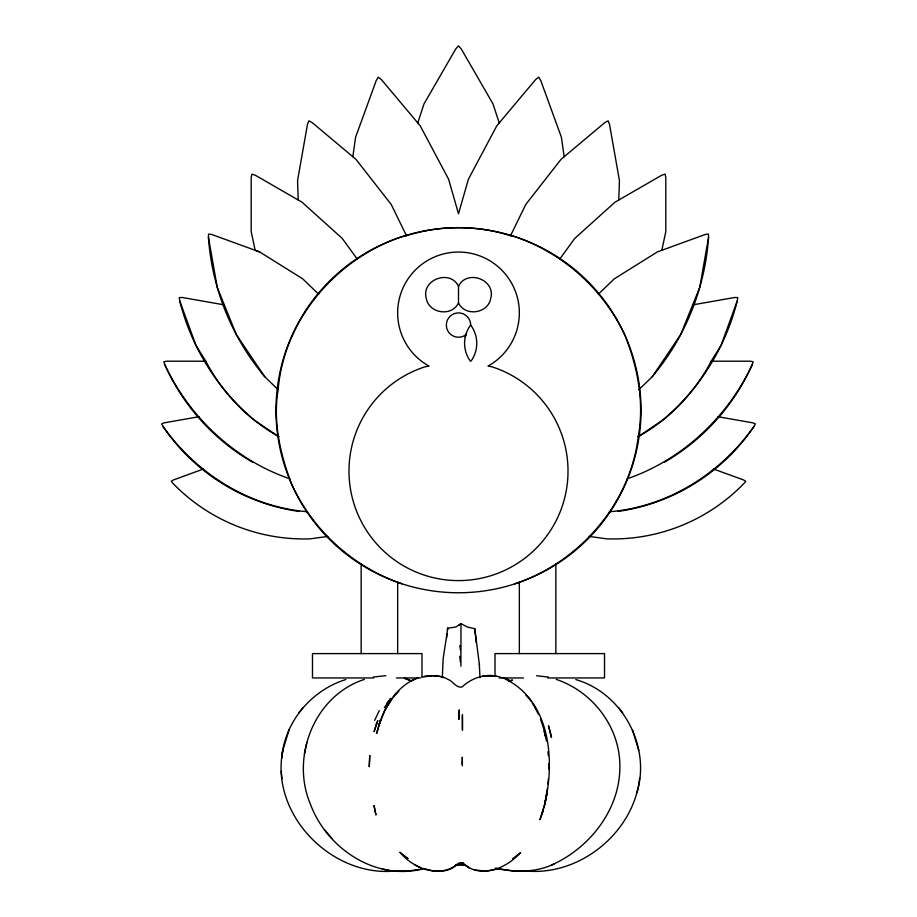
<?xml version="1.0" encoding="UTF-8"?>
<svg xmlns="http://www.w3.org/2000/svg" width="917" height="917" viewBox="0 0 917 917"><rect width="100%" height="100%" fill="white"/><g stroke="black" fill="none" stroke-linecap="round" stroke-linejoin="round"><path stroke-width="1.38" d="M442.281 677.743L443.198 658.246L446.992 633.704M462.145 764.446L462.34 757.155L462.351 765.833M402.093 583.831C353.607 567.291 313.27 530.977 291.755 484.474C280.258 454.454 272.762 421.831 278.138 389.668L264.784 376.772L236.322 334.59L217.272 287.422L208.434 237.32L208.549 234.041L211.793 234.5L259.603 251.9L302.748 278.86L318.68 294.231M618.769 200.021L619.445 180.626L609.507 124.265L608.12 120.838L604.865 122.569L561.021 159.363L525.773 204.468L510.54 235.715A171.857 171.857 0 0 0 406.46 235.715L402.093 236.643C336.241 258.628 283.903 319.781 278.138 389.668M548.847 769.088L548.813 763.678M460.896 666.235L460.987 623.663L467.51 627.102L474.742 628.684L479.465 665.066M364.358 679.417C314.416 695.533 290.345 757.041 310.45 804.255C326.819 848.466 375.752 881.237 423.253 868.789M639.607 778.338C633.636 833.358 578.077 877.856 522.942 870.634M446.579 637.888L447.588 628.179L455.864 627.045L460.987 623.663L459.142 624.89M547.908 784.081L548.446 778.659M510.54 235.715L514.907 236.643C563.393 253.184 603.73 289.497 625.245 336C637.819 367.843 644.422 402.609 638.255 436.652C630.117 504.224 578.914 562.396 514.907 583.831M470.673 325.122L470.948 325.432A30.421 30.421 0 0 1 470.948 361.195L470.398 361.195A30.421 30.421 0 0 1 470.398 325.42L470.673 325.054A12.173 12.173 0 0 0 456.391 313.075A12.173 12.173 0 0 0 447.072 329.214A12.173 12.173 0 0 0 464.587 335.599L466.042 334.533M352.85 156.738L355.59 137.252L376.257 80.467L378.32 77.166L381.38 79.561L420.215 125.847L448.585 179.193L458.5 213.776L468.415 179.193L496.785 125.847L535.62 79.561L538.68 77.166L540.743 80.467L561.41 137.252L564.15 156.738M638.243 436.641A184.111 184.111 0 0 0 711.191 361.206L721.026 345.457L737.337 300.638L737.761 297.589L734.689 297.486L692.679 304.891M345.789 679.543C311.322 690.26 284.591 721.851 281.691 758.118L282.86 750.301C269.518 815.075 333.077 878.933 397.611 870.726M547.506 788.15L544.629 805.046L547.151 792.299L544.755 804.415L539.975 819.683L542.704 811.763L541.775 814.583C556.057 769.306 553.524 702.479 505.164 678.947M598.32 294.231L614.252 278.86L657.397 251.9L705.207 234.5L708.451 234.041L708.566 237.32L699.728 287.422L680.678 334.59L652.216 376.772L638.862 389.668M304.433 754.038L306.851 742.575M661.833 250.284L665.811 231.577L665.811 177.52L665.077 174.115L661.765 175.193L614.952 202.221L574.776 238.397L559.588 259.305M636.983 792.575C651.013 746.197 622.46 693.069 575.819 679.577M282.814 750.438L289.107 729.68M417.785 122.958L423.963 103.976L455.76 48.899L458.5 45.85L461.24 48.899L493.037 103.976L499.215 122.958M465.251 336.986L466.306 333.731M627.068 478.869C682.351 459.726 727.605 417.361 752.284 364.53L753.166 361.802L750.358 361.195L711.191 361.195M474.742 628.684L476.29 642.794M374.663 720.361L379.294 710.618M609.507 511.743C667.507 507.055 720.9 473.516 754.141 426.21L755.39 423.86L752.926 422.863L717.782 416.673M458.5 286.31C466.673 268.99 495.868 279.433 490.755 298.254C488.314 313.534 465.102 317.018 458.5 302.954L458.5 286.31C450.327 268.99 421.132 279.433 426.245 298.254C428.686 313.557 451.898 317.03 458.5 302.954M387.811 702.296L387.008 703.591L390.653 698.445L384.418 707.58M392.556 698.273L384.853 710.411L378.881 725.347C384.727 706.113 396.809 686.604 416.077 678.637M303.08 707.488L298.85 712.784M393.37 697.126L397.623 692.358M469.172 867.574L465.676 865.407C483.179 878.646 507.651 867.115 520.615 852.615L512.557 858.759M454.935 866.267C446.579 872.881 434.475 871.964 424.903 868.766M458.156 863.333L459.463 864.571L456.872 864.525C438.979 878.75 412.959 868.147 399.869 852.237L407.767 858.243M395.571 693.699L398.906 691.361M638.255 436.652L662.613 420.215A228.173 228.173 0 0 0 737.337 300.638M508.878 681.583L512.087 679.933M511.033 680.827L512.385 680.185M495.982 868.365C515.228 872.537 536.147 872.606 554.189 863.906M551.988 864.869C589.585 847.927 619.64 809.917 619.869 767.563C620.568 728.018 593.345 691.831 556.229 679.382M411.252 680.655L417.785 677.938M454.729 866.141L458.385 864.685L465.309 864.639M203.62 468.965L173.37 479.981L171.284 481.276L172.797 483.213A182.529 182.529 0 0 0 310.473 538.841L327.827 536.399M499.054 868.731L485.827 871.104L474.616 869.946M421.682 677.147L432.652 675.703L443.003 676.803M199.218 416.673L164.074 422.863L161.61 423.86L162.859 426.21C196.1 473.516 249.493 507.055 307.493 511.743M422.645 868.903L407.893 871.024L396.19 870.921M373.334 677.033L385.874 675.657M482.651 676.15L496.051 676.127M424.365 676.242C432.377 675.107 440.917 675.359 448.126 679.428C453.147 681.262 455.955 688.094 461.939 687.051C472.542 677.204 487.752 672.264 502.012 677.755M525.579 870.921L513.772 871.024L495.203 868.239M463.303 864.628L464.621 864.593L468.896 867.872M458.489 864.593L456.872 864.525M456.127 864.616L458.385 864.685L456.219 864.639M462.97 863.161L460.724 862.886M457.159 864.548L462.89 864.605L460.093 864.536M278.757 436.641A184.111 184.111 0 0 1 205.809 361.206L166.642 361.195L163.834 361.802L164.716 364.53C189.395 417.361 234.649 459.726 289.932 478.869M373.632 677.95L312.479 677.95L312.479 653.603L421.992 653.603L421.992 676.517M396.396 677.95L420.571 677.95M499.272 677.95L523.447 677.95M547.632 677.95L604.521 677.95L604.521 653.603L495.008 653.603L495.008 676.517M459.257 862.851L463.601 863.378M461.985 864.593L464.621 864.593M536.56 675.749L548.389 677.078M589.173 536.399L606.527 538.841A182.529 182.529 0 0 0 744.203 483.213L745.716 481.276L743.63 479.981L713.38 468.965M382.492 869.144L388.441 870.107M224.321 304.891L182.311 297.486L179.239 297.589L179.663 300.638L195.974 345.457L205.809 361.195M259.603 251.9L255.167 250.284L251.189 231.577L251.189 177.52L251.923 174.115L255.235 175.193L302.048 202.221L342.224 238.397L357.412 259.305M405.016 678.58L409.853 680.357M404.431 678.121L411.79 680.987M503.914 677.927L510.425 680.632M418.484 866.691L419.516 867.161L415 864.995M406.082 857.487L407.939 858.484M462.455 862.886L463.864 863.699M278.745 436.652L254.387 420.215A228.173 228.173 0 0 1 179.663 300.638M525.601 694.673L529.178 698.662M325.099 830.412L331.828 838.333M447.404 629.165L447.783 629.612L447.588 628.179M622.666 712.784L618.528 707.592M529.384 698.777L530.909 701.15M533.969 705.907L535.494 708.291M532.215 703.018L533.614 705.276M535.012 707.523L536.411 709.781M406.46 235.715L391.227 204.468L355.979 159.363L312.135 122.569L308.88 120.838L307.493 124.265L297.555 180.626L298.231 200.021M536.067 709.483L538.336 714.274M632.432 729.714L638.713 750.45M540.491 719.192L543.666 728.522M544.251 730.941L545.718 736.97L543.449 727.559M544.389 731.594L546.498 741.005M459.795 645.648L460.426 649.844M547.873 751.665L548.366 755.665M459.726 656.263L460.391 662.005M281.244 771.197L281.943 778.716M479.316 663.977L479.969 677.629M555.851 563.886L555.851 653.603M519.343 581.859L519.343 653.603M397.657 581.859L397.657 653.603M361.149 563.886L361.149 653.603M264.784 376.772A243.36 243.36 0 0 1 208.434 237.32M252.783 462.328A212.95 212.95 0 0 1 164.716 364.53M299.274 511.457A197.74 197.74 0 0 1 162.859 426.21M708.566 237.32A243.36 243.36 0 0 1 652.216 376.772M752.284 364.53A212.95 212.95 0 0 1 664.217 462.328M754.141 426.21A197.74 197.74 0 0 1 617.726 511.457M462.42 714.939L462.455 730.104L462.42 714.939M459.279 710.056L458.878 719.226L459.279 710.056M369.757 755.631L369.276 766.612L369.757 755.631M377.059 731.961L376.681 733.359L380.578 719.856L377.059 731.961M376.302 724.281L374.079 731.651L377.793 720.705L376.302 724.281M488.921 365.585L487.982 365.998L492.337 366.926A109.513 109.513 0 0 1 547.105 535.448A109.513 109.513 0 0 1 369.895 535.448A109.513 109.513 0 0 1 424.663 366.926L429.018 365.998L428.079 365.585A60.843 60.843 0 0 1 411.893 273.782A60.843 60.843 0 0 1 505.107 273.782A60.843 60.843 0 0 1 488.921 365.585M550.441 732.992L548.481 725.656L551.495 737.52L550.441 732.992M375.89 814.789L374.044 805.756L375.89 814.789M336.367 545.879A182.529 182.529 0 0 0 637.04 448.184A182.529 182.529 0 0 0 402.093 236.643A182.529 182.529 0 0 0 336.367 545.879"/></g></svg>
